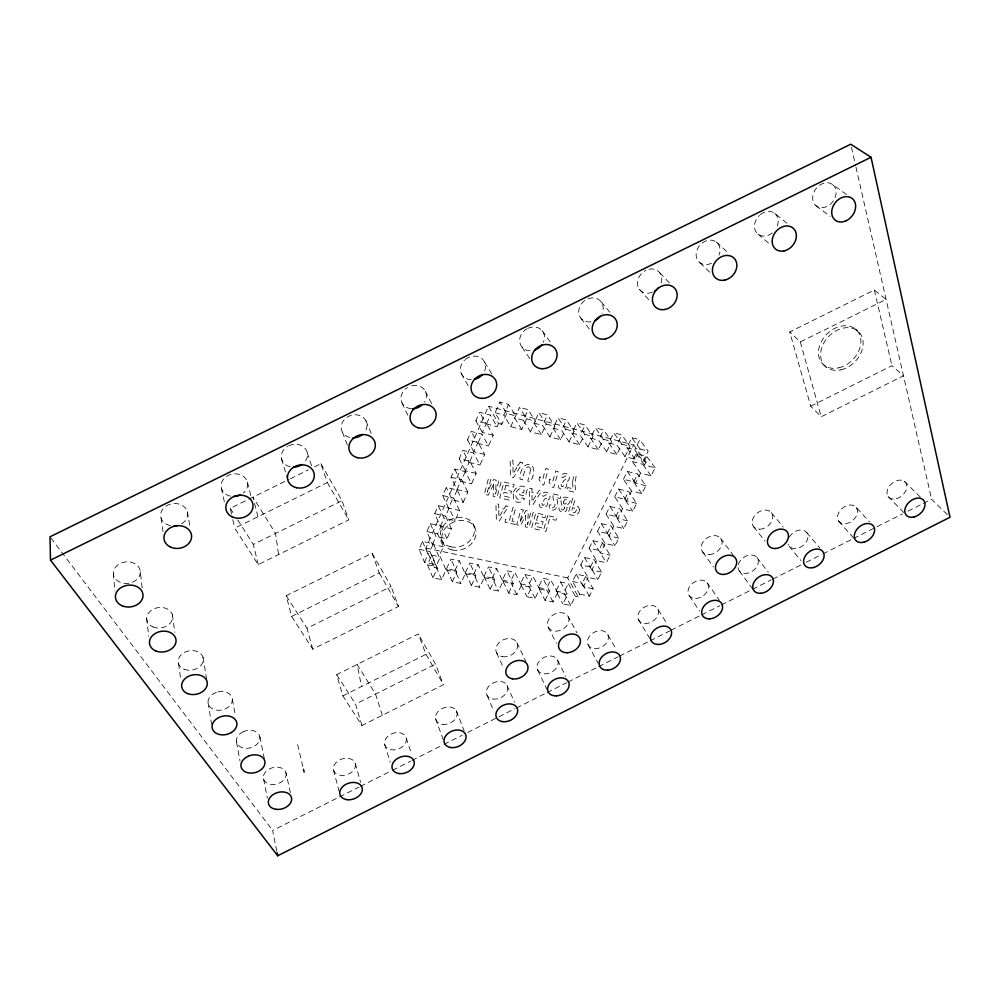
<?xml version="1.0" encoding="UTF-8"?>
<svg xmlns="http://www.w3.org/2000/svg" width="1000" height="1000" viewBox="0 0 1000 1000"><rect width="100%" height="100%" fill="white"/><g stroke="black" fill="none" stroke-linecap="round" stroke-linejoin="round"><path stroke-width="0.75" stroke-dasharray="5 3.75" d="M422.525 541.438L428.013 554.362L440.325 556.9L445.988 569.888L441.6 579.6L432.975 577.863L437.35 568.112L434.1 567.45L435.412 564.513L424.5 562.275L419.087 549.275L422.525 541.438L433.325 543.737L438.938 556.638L443.363 546.737L437.675 533.925L441.175 526.025L430.35 523.65L426.863 531.587L432.425 544.412L443.363 546.737M430.35 523.65L435.975 536.413L446.925 538.775L451.413 528.75L440.438 526.337L434.738 513.675L438.263 505.637L459.575 510.525L455.025 520.675L444.038 518.225L438.263 505.637M452.2 499.812L448.55 508.025L442.7 495.538L446.275 487.413L457.175 489.963L463.225 502.35L452.2 499.812L446.275 487.413M463.225 502.35L467.825 492.075L457.05 489.562L451.037 477.262L454.663 469.025L465.325 471.6L471.525 483.8L476.188 473.4L469.9 461.287L459.212 458.675L462.875 450.337L473.575 453L479.938 465.012L484.663 454.475L478.2 442.562L467.488 439.85L471.2 431.413L481.925 434.162L488.45 445.988L493.237 435.3L486.613 423.6L475.863 420.788L479.625 412.25L490.387 415.087L497.075 426.712L498.525 423.462L488.525 406.213L425.875 548.075L434.1 567.45M424.5 562.275L428.013 554.362M432.425 544.412L435.975 536.413M440.438 526.337L444.038 518.225M457.05 489.562L460.737 481.238L454.663 469.025M476.188 473.4L465.375 470.788L469.113 462.362L462.875 450.337M484.663 454.475L473.812 451.763L477.587 443.237L471.2 431.413M493.237 435.3L482.35 432.512L486.175 423.875L479.625 412.25M435.412 564.513L429.862 551.538L433.325 543.737M451.413 528.75L445.588 516.1L449.125 508.113L455.025 520.675M459.575 510.525L453.587 498.05L457.175 489.963M467.825 492.075L461.688 479.787L465.325 471.6M469.9 461.287L473.575 453M478.2 442.562L481.925 434.162M486.613 423.6L490.387 415.087M432.975 577.863L427.488 564.775L431.788 555.112L437.35 568.112M506.725 413.512L501.863 424.338L495.112 412.762L499.875 402.05L508.65 404.412L515.6 415.887L506.725 413.512L499.875 402.05M441.6 579.6L436.012 566.512L440.325 556.9M510.725 426.662L519.538 407.35L526.613 418.812L521.725 429.538L510.725 426.662L503.862 415.075L508.65 404.412M446.6 568.688L450.925 559.1L459.35 560.862L465.238 573.812L460.812 583.45L452.3 581.737L446.6 568.688L455.012 570.413L460.812 583.45M455.012 570.413L459.35 560.862M541.3 434.663L534.075 423.1L538.913 412.575L546.225 424.038L541.3 434.663L530.462 431.825L523.362 420.25L528.175 409.688L519.538 407.35M452.3 581.737L456.712 572.075L450.925 559.1M465.45 572.55L469.812 563.038L478.125 564.775L484.212 577.688L479.762 587.25L471.375 585.562L465.45 572.55L473.738 574.237L479.762 587.25M530.462 431.825L535.363 421.138L528.175 409.688M473.738 574.237L478.125 564.775M560.588 439.712L553.15 428.162L558.013 417.738L565.55 429.175L560.588 439.712L549.913 436.912L542.587 425.35L547.438 414.875L538.913 412.575M471.375 585.562L475.812 575.975L469.812 563.038M484.038 576.35L488.438 566.925L496.637 568.638L502.938 581.512L498.45 590.988L490.175 589.338L484.038 576.35L492.225 578.025L498.45 590.988M549.913 436.912L554.85 426.325L547.438 414.875M492.225 578.025L496.637 568.638M579.612 444.688L571.962 433.15L576.85 422.812L584.6 434.25L579.612 444.688L569.075 441.938L561.55 430.387L566.425 420L558.013 417.738M490.175 589.338L494.65 579.825L488.438 566.925M521.413 585.288L516.888 594.688L508.725 593.05L502.388 580.112L506.812 570.763L514.9 572.45L521.413 585.288L531.562 587.362L527.025 596.725L535.087 598.337L539.637 589.012L532.938 576.2L524.95 574.538L520.5 583.812L527.025 596.725M569.075 441.938L574.05 431.438L566.425 420M516.888 594.688L510.462 581.763L514.9 572.45M598.362 449.6L590.5 438.062L595.425 427.825L603.375 439.25L598.362 449.6L587.975 446.875L580.237 435.337L585.138 425.05L576.85 422.812M508.725 593.05L513.237 583.625L506.812 570.763M587.975 446.875L592.975 436.475L585.138 425.05M535.087 598.337L528.462 585.45L532.938 576.2M616.838 454.438L608.787 442.925L613.737 432.762L621.888 444.175L616.838 454.438L606.6 451.763L598.663 440.238L603.6 430.025L595.425 427.825M557.612 592.688L553.038 601.938L545.087 600.337L538.362 587.475L542.85 578.275L550.725 579.913L557.612 592.688L567.5 594.7L562.913 603.913L570.75 605.487L575.363 596.312L568.275 583.575L560.5 581.95L555.988 591.087L562.913 603.913M606.6 451.763L611.638 441.45L603.6 430.025M553.038 601.938L546.225 589.087L550.725 579.913M635.075 459.212L626.825 447.7L631.8 437.638L640.15 449.038L635.075 459.212L624.975 456.562L616.838 445.05L621.8 434.938L613.737 432.762M545.087 600.337L549.65 591.062L542.85 578.275M624.975 456.562L630.037 446.337L621.8 434.938M579.675 594.15L589.412 596.15L593.138 588.8L585.837 576.175L576.188 574.125L572.537 581.45L579.675 594.15L578.288 596.912L567.688 577.938L633.625 444.963L488.525 406.213M570.75 605.487L563.75 592.675L568.275 583.575M655.125 467.863L646.688 456.35L636.225 453.587L632.263 461.538L640.525 473.15L651 475.838L655.125 467.863L644.562 465.112L646.087 462.088L643.088 461.312L634.763 449.812L639.75 439.775L631.8 437.638M580.775 564.913L584.462 557.5L594.138 559.625L601.6 572.1L597.825 579.55L588.062 577.475L580.775 564.913L590.438 567L597.825 579.55M589.113 548.188L592.837 540.688L602.537 542.888L610.15 555.212L606.337 562.75L596.55 560.6L589.113 548.188L598.8 550.35L602.537 542.888M597.537 531.263L601.312 523.675L611.038 525.95L618.812 538.125L614.95 545.75L605.138 543.525L597.537 531.263L607.25 533.5L614.95 545.75M606.062 514.138L609.888 506.463L619.763 508.85L627.7 520.862L623.713 528.55L613.825 526.237L606.062 514.138L615.85 516.462L623.713 528.55M614.7 496.812L618.562 489.05L628.638 491.55L636.737 503.413L632.7 511.188L622.612 508.75L614.7 496.812L624.675 499.263L632.7 511.188M623.425 479.288L627.337 471.425L637.612 474.05L645.875 485.737L641.8 493.625L631.512 491.062L623.425 479.288L633.6 481.863L641.8 493.625M643.088 461.312L648.175 451.175L639.75 439.775M589.412 596.15L582.175 583.462L585.837 576.175M590.438 567L594.138 559.625M607.25 533.5L611.038 525.95M593.138 588.8L583.387 586.763L588.062 577.475M601.6 572.1L591.825 570L596.55 560.6M605.138 543.525L600.35 553.038L610.15 555.212M618.812 538.125L608.987 535.862L613.825 526.237M627.7 520.862L617.712 518.5L622.612 508.75M636.737 503.413L626.562 500.913L631.512 491.062M645.875 485.737L635.5 483.125L640.525 473.15M615.85 516.462L619.763 508.85M624.675 499.263L628.638 491.55M633.6 481.863L637.612 474.05M651 475.838L642.638 464.25L646.688 456.35M276.812 851.312L272.663 830.487L338.137 797.575M339.538 796.875L359.038 787.075M360.425 786.375L391.075 770.962M392.475 770.263L410.588 761.162M411.975 760.462L442.625 745.05M444.025 744.35L462.125 735.25M467.7 732.45L515.075 708.637M516.462 707.938L545.712 693.238M547.112 692.537L566.613 682.725M568.013 682.025L597.263 667.325M598.663 666.625L618.162 656.825M619.55 656.125L648.812 641.413M650.2 640.713L669.712 630.913M671.1 630.212L700.362 615.5M701.75 614.8L719.862 605.7M721.25 605L771.413 579.788M772.8 579.087L800.662 565.087M806.237 562.288L821.562 554.587M822.95 553.888L852.212 539.175M853.6 538.475L902.362 513.962M907.938 511.163L921.862 504.162M923.263 503.462L931.612 499.263L950 517.275M342.837 695.888L426 654.338L418.237 633.987L336.7 674.663L342.837 695.888L361.938 725.5L443.425 684.688L435.487 664.137L418.237 633.987M361.938 725.5L355.55 704.112L435.487 664.137M312.738 649.188L307.013 628.263L391.087 586.487L372.05 553.2L286.212 595.75L291.613 616.425L312.738 649.188L398.512 606.487L391.087 586.487M810.713 406.175L891.95 365.737L903.487 375.775L821.188 416.788L810.713 406.175L789.712 331.95L874.338 290.038L886.112 299.45L800.325 341.962L789.712 331.95M291.613 616.425L379.237 572.925L372.05 553.2M320.887 463.725L342 500.65L348.762 519.862L258.212 564.625L234.713 528.188L327.337 482.55L320.887 463.725L313.95 467.137M258.212 564.625L253.35 544.4L342 500.65M231.537 514L230.263 508.325L247.625 499.775M248.962 499.125L289 479.412M290.387 478.738L308.412 469.862M427.488 564.775L436.012 566.512M502.388 580.112L510.462 581.763M520.5 583.812L528.462 585.45M538.362 587.475L546.225 589.087M555.988 591.087L563.75 592.675M445.988 569.888L456.712 572.075M465.238 573.812L475.812 575.975M484.212 577.688L494.65 579.825M502.938 581.512L513.237 583.625M539.637 589.012L549.65 591.062M575.363 596.312L578.288 596.912M419.087 549.275L429.862 551.538M572.537 581.45L582.175 583.462M425.875 548.075L567.688 577.938M426.863 531.587L437.675 533.925M434.738 513.675L445.588 516.1M442.7 495.538L453.587 498.05M451.037 477.262L461.688 479.787M460.737 481.238L471.525 483.8M469.113 462.362L479.938 465.012M477.587 443.237L488.45 445.988M632.263 461.538L642.638 464.25M486.175 423.875L497.075 426.712M498.525 423.462L501.863 424.338M526.613 418.812L535.363 421.138M546.225 424.038L554.85 426.325M565.55 429.175L574.05 431.438M584.6 434.25L592.975 436.475M603.375 439.25L611.638 441.45M621.888 444.175L630.037 446.337M640.15 449.038L648.175 451.175M495.112 412.762L503.862 415.075M523.362 420.25L514.738 417.962L521.725 429.538M534.075 423.1L542.587 425.35M553.15 428.162L561.55 430.387M571.962 433.15L580.237 435.337M590.5 438.062L598.663 440.238M608.787 442.925L616.838 445.05M626.825 447.7L634.763 449.812M832.913 184.825A13.462 10.588 -52.6 0 1 827.062 206.388A13.462 10.588 -52.6 0 1 813.138 194.425A13.462 10.588 -52.6 0 1 832.913 184.825L847.588 195.225M815.9 205.675L830.2 216.412M760.387 214.562A13.338 10.75 -50.8 0 1 774.712 213.363L788.088 224.1M758 234.15L769.8 244.163M855.3 328.913L857.537 330.838M716.375 242.062L728.688 253.3M824.325 365.387L826.462 367.4M699.887 262.712L709.675 272.175M904.388 481.312L920.4 497.163M888.1 496.438L904.8 513.575M659.837 272.887L670.113 283.612M856.363 507.625A11.162 8 -39.5 0 1 847.1 523.438A11.162 8 -39.5 0 1 839.05 512.137A11.162 8 -39.5 0 1 856.363 507.625L869.475 521.788M639.5 289.387L650.413 301.45M838.688 521.237L853.462 537.788M806.725 532.525L819.837 548.013M601.125 301.737L611.388 314.075M771.4 512.737L783.2 527.013M789.112 546.112L800.925 560.588M753.512 526.638L765 541.1M580.875 318.2L589.538 329.25M756.938 557.513L768.288 572.225M50.938 538.038L272.663 830.487M720.55 538.188L733.388 555.35M739.388 571.075L752.288 588.438M633.625 444.963L646.087 462.088M636.225 453.587L644.562 465.112M702.725 552.062L713.425 566.962M542.188 330.688L550.288 341.987M707.113 582.712L719.463 600.35M627.337 471.425L635.5 483.125M618.562 489.05L626.562 500.913M522.038 347.125L529.788 358.65M689.388 595.962L699.688 611.263M609.888 506.463L617.712 518.5M230.263 508.325L234.387 514.763M237.688 519.925L253.35 544.4M286.212 595.75L307.013 628.263M336.7 674.663L355.55 704.112M658.037 609.513A11.075 8.213 -31.4 0 1 645.95 623.5A11.075 8.213 -31.4 0 1 640.475 610.288A11.075 8.213 -31.4 0 1 658.037 609.513L667.05 623.775M601.312 523.675L608.987 535.862M484.65 362.238L491.838 374.038M592.837 540.688L606.337 562.75M638.3 619.425L650.2 639.062M584.462 557.5L591.825 570M327.337 482.55L348.762 519.862M379.237 572.925L398.512 606.487M426 654.338L443.425 684.688M576.188 574.125L583.387 586.763M461.35 373.688L468.925 387.013M607.85 634.7A11.087 8.25 -29.1 0 1 595.913 648.612A11.087 8.25 -29.1 0 1 590.025 635.588A11.087 8.25 -29.1 0 1 607.85 634.7L616.15 649.338M475.863 420.788L482.35 432.512M560.5 581.95L567.5 594.7M588.05 644.638L598.25 663.462M568.325 616.875A11.312 8.575 -27.9 0 1 556.3 631.138A11.312 8.575 -27.9 0 1 549.963 617.7A11.312 8.575 -27.9 0 1 568.325 616.875L576.938 632.888M467.488 439.85L473.812 451.763M524.95 574.538L531.562 587.362M548.1 627L556.388 643.188M425.387 391.362L431.637 403.65M459.212 458.675L465.375 470.788M557.5 659.963A11.113 8.263 -26.8 0 1 545.725 673.812A11.113 8.263 -26.8 0 1 539.412 660.975A11.113 8.263 -26.8 0 1 557.5 659.963L565.775 676.363M473.387 524.65L474.9 527.737M537.638 669.938L547.6 690.638M516.9 642.625L525.988 661.825M401.987 402.863L408.537 416.725M441.175 526.025L446.925 538.775M496.6 652.788L503.45 668.025M506.987 685.312L514.487 702.125M441.637 540.087L443.038 543.237M487.062 695.312L493.65 710.888M365.887 420.6L371.812 434.787M456.325 710.738L464.15 730.863M342.413 432.137L347.362 445.1M435.575 718.75L443.562 740.5M406.287 738.25A11.287 8.25 -20.1 0 1 391.45 749.788A11.287 8.25 -20.1 0 1 388.6 735.7A11.287 8.25 -20.1 0 1 406.287 738.25L411.725 754.45M307.25 452.7L311.65 465.988M382.35 715.275L375.575 694.1L357.125 664.475L361.562 686.538M384.625 744.312L390.225 762.15M281.5 458.775L287.275 478.175M355.363 763.8A11.363 8.238 -18.2 0 1 340.588 775.325A11.363 8.238 -18.2 0 1 337.325 761.413A11.363 8.238 -18.2 0 1 355.363 763.8L360.6 782.275M800.325 341.962L821.188 416.788M333.5 769.963L339.525 792.887M257.925 516.75L252.963 497.15L275.562 533.438L278.587 554.55M247.413 482.113L250.987 496.4M297.638 744.625L303.463 769.237M874.338 290.038L891.95 365.737M851.45 147.262L855.612 165.525M855.95 167.05L931.612 499.263M232.812 519.675L234.713 528.188M285.975 772.738A11.638 8.413 -15.6 0 1 271.075 784.412A11.638 8.413 -15.6 0 1 267.213 770.362A11.638 8.413 -15.6 0 1 285.975 772.738L291.112 796M221.388 488.312L224.55 502.75M259.85 736.75L264.288 758.413M263.562 779.013L267.387 798.075M232.362 699.225L235.487 715.975M236.513 741.963L239.988 760.913M187.35 511.637L190.2 527.925M203.012 657.275L206.75 679.85M208.062 702.65L211.575 724.137M161.062 517.95L163.225 532.913M172.325 614.575L174.85 632.375M178.525 663.662L180.888 680.375M146.662 618.337L148.737 636.3M140.325 571.925A13.513 10.762 -6.2 0 1 120.288 582.312A13.513 10.762 -6.2 0 1 119.913 563.638A13.513 10.762 -6.2 0 1 140.325 571.925L142.162 587.975M113.362 573.425L114.887 591.075M649.025 269.25A13.125 11.037 -45.3 0 1 660.837 283.7M652.362 292.275A13.125 11.037 -45.3 0 1 637.95 286.288A13.125 11.037 -45.3 0 1 645.9 270.35M527.675 328.4A13.012 11.262 -36.5 0 1 541.138 329.6A13.012 11.262 -36.5 0 1 543.387 342.262M530.125 350.763A13.012 11.262 -36.5 0 1 519.788 342.188A13.012 11.262 -36.5 0 1 526.675 328.938M411.8 385.737A13.037 11.363 -24.9 0 1 424.312 389.65A13.037 11.363 -24.9 0 1 424.513 402.113M411.15 408.688A13.037 11.363 -24.9 0 1 401.05 400A13.037 11.363 -24.9 0 1 407.575 387.425M774.712 213.363A13.338 10.75 -50.8 0 1 776.575 227.587M772.25 232.925A13.338 10.75 -50.8 0 1 756.35 232.413A13.338 10.75 -50.8 0 1 759.513 215.325M711.5 263.238A13.225 10.9 -48.4 0 1 696.125 255.325A13.225 10.9 -48.4 0 1 710.238 240.113A13.225 10.9 -48.4 0 1 719.05 255.075M590.85 321.812A13.05 11.162 -41.3 0 1 578.85 309.9A13.05 11.162 -41.3 0 1 594.625 298.025A13.05 11.162 -41.3 0 1 602 313.438M349.7 437.488A13.113 11.363 -19.3 0 1 342.4 422.362A13.113 11.363 -19.3 0 1 360.625 415.838A13.113 11.363 -19.3 0 1 364.663 432.137M288.6 445.8A13.225 11.325 -14.4 0 1 304.262 447.537A13.225 11.325 -14.4 0 1 305.238 461.362M290.163 466.775A13.225 11.325 -14.4 0 1 281.312 457.775A13.225 11.325 -14.4 0 1 287.587 446.35M465.363 359.438A13 11.338 -30.9 0 1 480.712 357.8A13 11.338 -30.9 0 1 484.55 371.188M471.287 379.7A13 11.338 -30.9 0 1 460.962 372.738A13 11.338 -30.9 0 1 464.525 360.188M789.212 537.188A11.125 8.062 -37.6 0 1 805.1 531.062A11.125 8.062 -37.6 0 1 802.862 545.65A11.125 8.062 -37.6 0 1 788.125 544.237M738.275 564.65A11.087 8.125 -35.7 0 1 754.587 555.725A11.087 8.125 -35.7 0 1 752.562 571.087A11.087 8.125 -35.7 0 1 737.962 567.025M170.425 525.65A13.55 11.175 -7.2 0 1 162.425 509.675A13.55 11.175 -7.2 0 1 183.412 506.175A13.55 11.175 -7.2 0 1 181.663 523.775M230.4 496.15A13.375 11.262 -10.4 0 1 222.575 480.55A13.375 11.262 -10.4 0 1 242.512 475.775A13.375 11.262 -10.4 0 1 243.35 493.062M531.987 495.275L531.987 501.962L535.55 496.125L531.987 495.275M531.987 488.787L531.962 492.488L537.062 493.7L539.05 490.487L541.538 491.087L532.413 505.538L529.5 504.862L529.263 488.125L531.987 488.787M552.975 495.65C552.05 499.425 558.175 506.312 552.638 507.837L552.1 505.037L549.462 504.888L549.138 507.688L550.163 509.475C557.275 512.925 559.612 502 555.875 497.512L560.25 498.562L561.062 495.788L553.387 493.938L552.975 495.65M563.45 502.013L563.775 503.862L565.612 504.012L567.05 501.675L566.862 499.688L564.938 499.487L563.45 502.013M547.525 502.512C548.625 508.65 537.375 509.95 539.45 502.987L541.975 503L542.163 505.163L543.737 505.238L544.888 502.425L543.4 501.45L544.487 499.05L546.587 498.288L547.425 496.463L546.287 494.6L543.7 496.337L541.475 495.438C545.538 486.763 555.188 497.525 546.575 500.8L547.525 502.512M576.6 509.825L575.013 512.625L571.362 512L572.675 507.587L575.913 508.638L576.6 509.825M493.5 484.6L493.15 496.325L497.038 497.238L501.25 481.388L498.762 480.788L495.588 494.038L496.15 480.163L493.562 479.538L487.287 492.188L490.988 478.913L488.525 478.312L484.363 494.263L488.25 495.175L493.5 484.6M566.737 483.888C567.825 490.087 556.5 491.362 558.663 484.325L561.188 484.35L561.362 486.55L562.938 486.625L564.113 483.787L562.625 482.8L563.737 480.375L565.837 479.6L566.688 477.762L565.575 475.875L562.975 477.625L560.763 476.688C564.913 467.938 574.45 478.9 565.812 482.15L566.737 483.888M572.587 482.125L572.987 488.837L567.612 487.525L566.775 490.337L575.062 492.35L575.7 490.2L574.9 484.613L576.112 476.1L573.763 475.513L572.587 482.125M567.05 507.587C566.613 517.362 553.038 509.487 561.975 505.1C556.175 492.225 578.987 496.9 566.125 505.85L567.05 507.587M525.725 515.45L525.212 526.75L528.975 527.6L533.288 512.288L530.887 511.725L527.625 524.525L528.362 511.138L525.862 510.562L519.6 522.812L523.362 509.975L520.988 509.425L516.725 524.837L520.475 525.675L525.725 515.45M513.237 493.9L513.587 499.6A6.85 5.575 -29 0 0 517.087 502.225L520.175 502.225L523 500.688L524.663 498.775L522.35 497.863C517.375 503.925 512.85 494 517.712 490.238A3 2.438 -29.2 0 1 521.413 488.85L524.263 490.6L523.625 492.938L520.325 492.15L519.6 494.775L525.375 496.138L527.238 489.4C523.112 482.912 513.75 486.912 513.237 493.9M530.8 469.2L527.762 481.075L530.425 481.725C542.1 461.238 519.8 457.275 520.013 479.188L522.688 479.837C522.575 477.938 526.25 460.562 530.8 469.2M579.475 509.538C579.475 515.675 572.4 516.525 568.062 513.9L572.6 498.562L575.163 499.188L573.425 505.05L578.337 506.688L579.475 509.538M505.9 485.337L504.762 489.637L511.525 491.25L510.812 493.888L504.05 492.287L503.088 495.863L510.062 497.512L509.363 500.125L499.688 497.863L503.913 482.025L514.15 484.487L513.425 487.137L505.9 485.337M505.662 519.6L504.963 522.175L515.087 524.462L515.8 521.9L512.087 521.062L515.612 508.175L512.962 507.562L509.45 520.462L505.662 519.6M539.825 476.825L539.05 479.588L542.263 484.7L543.787 485.075L548.275 469.15L545.737 468.512L542.65 479.525L539.825 476.825M537.75 516.05L536.575 520.212L543.1 521.712L542.375 524.263L535.85 522.775L534.862 526.225L541.613 527.762L540.887 530.3L531.538 528.188L535.862 512.888L545.75 515.175L545.013 517.737L537.75 516.05M549.8 479.275L549.025 482.025L552.188 487.113L553.7 487.488L558.237 471.637L555.712 471L552.6 481.962L549.8 479.275M547.725 515.638L543.35 530.85L545.925 531.438L549.575 518.787L555.95 520.262L556.688 517.712L547.725 515.638M564.7 508.125L562.95 510.213L561.512 509.363L562.625 506.763L564.288 506.85L564.7 508.125M516.65 467.925L513.05 473.913L513 467.013L516.65 467.925M502.388 511.525L498.875 517.35L498.775 510.688L502.388 511.525M520.175 462.137L518.175 465.438L512.95 464.137L512.938 460.325L510.15 459.637L510.538 476.887L513.525 477.612L522.737 462.775L520.175 462.137M505.838 505.913L503.875 509.113L498.713 507.925L498.675 504.25L495.913 503.6L496.413 520.237L499.363 520.9L508.363 506.5L505.838 505.913M243.5 731.625L240.85 733.125A11.963 8.825 -14.3 0 0 237.375 744.112L238.975 745.938A11.963 8.825 -14.3 0 0 252.862 747L255.487 745.512A11.963 8.825 -14.3 0 0 259.025 734.587L257.45 732.75A11.963 8.825 -14.3 0 0 243.5 731.625M216.375 692.375L213.5 693.713A12.3 9.262 -12.7 0 0 208.675 705L210.087 707.05A12.3 9.262 -12.7 0 0 224.062 709.412L226.912 708.075A12.3 9.262 -12.7 0 0 231.775 696.888L230.413 694.812A12.3 9.262 -12.7 0 0 216.375 692.375M450.637 546.763A17.65 14.312 -24.8 0 0 474.475 528.237A17.65 14.312 -24.8 0 0 447.287 521.812A17.65 14.312 -24.8 0 0 450.637 546.763M452.062 549.913A17.712 14.338 -24.9 0 0 475.975 531.337A17.712 14.338 -24.9 0 0 448.725 524.925A17.712 14.338 -24.9 0 0 452.062 549.913M896.325 498.725A11.213 7.925 -41.1 0 0 905.837 482.8A11.213 7.925 -41.1 0 0 888.688 487.238A11.213 7.925 -41.1 0 0 896.325 498.725M695.6 598.462A11.075 8.175 -33.6 0 0 708.15 584.587A11.075 8.175 -33.6 0 0 690.938 584.875A11.075 8.175 -33.6 0 0 695.6 598.462M759.725 529.237A11.325 8.413 -37.4 0 0 772.438 514.7A11.325 8.413 -37.4 0 0 755.138 515.025A11.325 8.413 -37.4 0 0 759.725 529.237M709.112 554.6A11.3 8.462 -35.2 0 0 721.65 540.125A11.3 8.462 -35.2 0 0 704.087 540.575A11.3 8.462 -35.2 0 0 709.112 554.6M502.312 656.65A11.35 8.588 -25.4 0 0 517.562 644.775A11.35 8.588 -25.4 0 0 500.312 641.587A11.35 8.588 -25.4 0 0 502.312 656.65M492.7 698.962A11.15 8.275 -24.5 0 0 507.663 687.375A11.15 8.275 -24.5 0 0 490.662 684.513A11.15 8.275 -24.5 0 0 492.7 698.962M442.15 724.325A11.213 8.263 -22.2 0 0 457.05 712.775A11.213 8.263 -22.2 0 0 439.712 710.062A11.213 8.263 -22.2 0 0 442.15 724.325M184.088 669.262A12.675 9.738 -10.9 0 0 203.325 659.8A12.675 9.738 -10.9 0 0 184.85 652.225A12.675 9.738 -10.9 0 0 184.088 669.262M152.9 626.912A13.075 10.237 -8.8 0 0 172.688 617.212A13.075 10.237 -8.8 0 0 153.438 609.075A13.075 10.237 -8.8 0 0 152.9 626.912M840.95 369.825A24.038 18.225 -45.5 0 0 860.738 334.387A24.038 18.225 -45.5 0 0 823.913 342.85A24.038 18.225 -45.5 0 0 840.95 369.825M838.787 367.812A23.975 18.2 -45.5 0 0 858.487 332.45A23.975 18.2 -45.5 0 0 821.75 340.875A23.975 18.2 -45.5 0 0 838.787 367.812"/><path stroke-width="1.5" d="M277.712 855.775L950 517.275L871.038 157.275L850.75 144.225L50 536.788L50.5 560.138L277.712 855.775L277.113 852.8M50.5 560.138L871.038 157.275M303.463 769.237L304.15 772.125M658.612 287.575A13.125 11.037 -45.3 0 1 654.35 291.288M541.675 345.087A13.012 11.262 -36.5 0 1 534.412 350.138M421.575 405.4A13.037 11.363 -24.9 0 1 412.25 408.738M600.25 316.275A13.05 11.162 -41.3 0 1 595.037 320.513M362.388 434.513A13.113 11.363 -19.3 0 1 352.987 437.875M302.087 464.4A13.225 11.325 -14.4 0 1 293.512 467.125M482.188 374.85A13 11.338 -30.9 0 1 474.562 379.338M177.387 525.5A13.55 11.175 -7.2 0 1 173.9 525.95M240.512 494.875A13.375 11.262 -10.4 0 1 233.812 496.488M248.2 756.237L245.487 757.775A12.225 8.9 -14.6 0 0 241.925 768.9L243.55 770.738A12.225 8.9 -14.6 0 0 257.725 771.712L260.413 770.188A12.225 8.9 -14.6 0 0 264.037 759.137L262.438 757.288A12.225 8.9 -14.6 0 0 248.2 756.237M231.325 732.562L228.412 733.938A12.588 9.35 -13.2 0 1 214.137 731.65L212.7 729.575A12.588 9.35 -13.2 0 1 217.65 718.138L220.6 716.762A12.588 9.35 -13.2 0 1 234.913 719.137L236.312 721.225A12.588 9.35 -13.2 0 1 231.325 732.562M276.212 809.338A11.887 8.475 -15.9 0 0 291.438 797.45A11.887 8.475 -15.9 0 0 272.312 795.188A11.887 8.475 -15.9 0 0 276.212 809.338M170.475 547.062A13.887 11.338 -8 0 0 191.6 536.775A13.887 11.338 -8 0 0 171.213 527.35A13.887 11.338 -8 0 0 170.475 547.062M542.225 368.725A13.325 11.413 -36.1 0 0 556.312 350.812A13.325 11.413 -36.1 0 0 534.65 350.288A13.325 11.413 -36.1 0 0 542.225 368.725M418.212 427.75A13.362 11.525 -25.2 0 0 436.025 413.338A13.362 11.525 -25.2 0 0 415.075 407.837A13.362 11.525 -25.2 0 0 418.212 427.75M122.475 605.925A13.838 10.913 -6.9 0 0 143.012 595.275A13.838 10.913 -6.9 0 0 122.125 586.987A13.838 10.913 -6.9 0 0 122.475 605.925M232.013 516.763A13.713 11.413 -11.1 0 0 253.05 506.512A13.713 11.413 -11.1 0 0 233.263 496.825A13.713 11.413 -11.1 0 0 232.013 516.763M914.175 516.925A11.438 7.975 -40.8 0 0 923.988 500.775A11.438 7.975 -40.8 0 0 906.525 505.35A11.438 7.975 -40.8 0 0 914.175 516.925M665.275 309.413A13.45 11.188 -44.7 0 0 675.25 288.975A13.45 11.188 -44.7 0 0 653.825 293.688A13.45 11.188 -44.7 0 0 665.275 309.413M187.638 693.587A12.975 9.838 -11.4 0 0 207.312 683.9A12.975 9.838 -11.4 0 0 188.45 676.35A12.975 9.838 -11.4 0 0 187.638 693.587M724.8 280.087A13.55 11.05 -47.7 0 0 735.15 259.5A13.55 11.05 -47.7 0 0 713.95 264.113A13.55 11.05 -47.7 0 0 724.8 280.087M784.112 250.875A13.662 10.888 -50.1 0 0 794.837 230.138A13.662 10.888 -50.1 0 0 773.863 234.638A13.662 10.888 -50.1 0 0 784.112 250.875M357.438 457.675A13.438 11.513 -19.8 0 0 375.175 443.3A13.438 11.513 -19.8 0 0 353.738 438A13.438 11.513 -19.8 0 0 357.438 457.675M155.8 650.913A13.388 10.362 -9.3 0 0 176.062 640.975A13.388 10.362 -9.3 0 0 156.387 632.85A13.388 10.362 -9.3 0 0 155.8 650.913M846.325 220.675A13.787 10.738 -52 0 0 852.475 198.7A13.787 10.738 -52 0 0 832.237 208.55A13.787 10.738 -52 0 0 846.325 220.675M481.975 398.4A13.325 11.487 -30.8 0 0 495.825 380.588A13.325 11.487 -30.8 0 0 473.787 380.225A13.325 11.487 -30.8 0 0 481.975 398.4M296.438 487.713A13.562 11.475 -15 0 0 314.088 473.363A13.562 11.475 -15 0 0 292.15 468.288A13.562 11.475 -15 0 0 296.438 487.713M502.362 721.6A11.387 8.325 -24.6 0 0 517.65 709.812A11.387 8.325 -24.6 0 0 500.363 707.025A11.387 8.325 -24.6 0 0 502.362 721.6M399.025 773.562A11.525 8.312 -20.4 0 0 414.188 761.825A11.525 8.312 -20.4 0 0 396.175 759.375A11.525 8.312 -20.4 0 0 399.025 773.562M567.475 652.712A11.55 8.637 -27.9 0 0 579.8 638.225A11.55 8.637 -27.9 0 0 561.1 639.163A11.55 8.637 -27.9 0 0 567.475 652.712M605.513 338.85A13.375 11.312 -40.8 0 0 615.125 318.562A13.375 11.312 -40.8 0 0 593.462 323.375A13.375 11.312 -40.8 0 0 605.513 338.85M512.362 678.812A11.587 8.65 -25.5 0 0 527.962 666.737A11.587 8.65 -25.5 0 0 510.4 663.612A11.587 8.65 -25.5 0 0 512.362 678.812M658.75 644.45A11.3 8.263 -31.3 0 0 671.137 630.25A11.3 8.263 -31.3 0 0 653.275 631.125A11.3 8.263 -31.3 0 0 658.75 644.45M760.362 593.337A11.325 8.175 -35.5 0 0 773.1 579A11.325 8.175 -35.5 0 0 755.763 579.637A11.325 8.175 -35.5 0 0 760.362 593.337M813.587 567.513A11.35 8.113 -37.4 0 0 822.875 551.587A11.35 8.113 -37.4 0 0 805.075 556.325A11.35 8.113 -37.4 0 0 813.587 567.513M723.462 574.45A11.538 8.525 -35.1 0 0 736.325 559.738A11.538 8.525 -35.1 0 0 718.462 560.3A11.538 8.525 -35.1 0 0 723.462 574.45M775.125 548.525A11.575 8.462 -37.2 0 0 788.162 533.75A11.575 8.462 -37.2 0 0 770.575 534.175A11.575 8.462 -37.2 0 0 775.125 548.525M709.412 618.862A11.312 8.225 -33.5 0 0 722.262 604.763A11.312 8.225 -33.5 0 0 704.762 605.163A11.312 8.225 -33.5 0 0 709.412 618.862M863.962 542.175A11.387 8.05 -39.2 0 0 873.512 526.138A11.387 8.05 -39.2 0 0 855.888 530.788A11.387 8.05 -39.2 0 0 863.962 542.175M450.775 747.537A11.45 8.325 -22.4 0 0 466 735.775A11.45 8.325 -22.4 0 0 448.35 733.162A11.45 8.325 -22.4 0 0 450.775 747.537M347.1 799.675A11.6 8.287 -18.4 0 0 362.2 787.962A11.6 8.287 -18.4 0 0 343.837 785.662A11.6 8.287 -18.4 0 0 347.1 799.675M556.475 695.875A11.35 8.312 -26.8 0 0 568.538 681.825A11.35 8.312 -26.8 0 0 550.125 682.95A11.35 8.312 -26.8 0 0 556.475 695.875M607.688 670.125A11.325 8.3 -29.1 0 0 619.925 656A11.325 8.3 -29.1 0 0 601.775 657A11.325 8.3 -29.1 0 0 607.688 670.125"/></g></svg>
